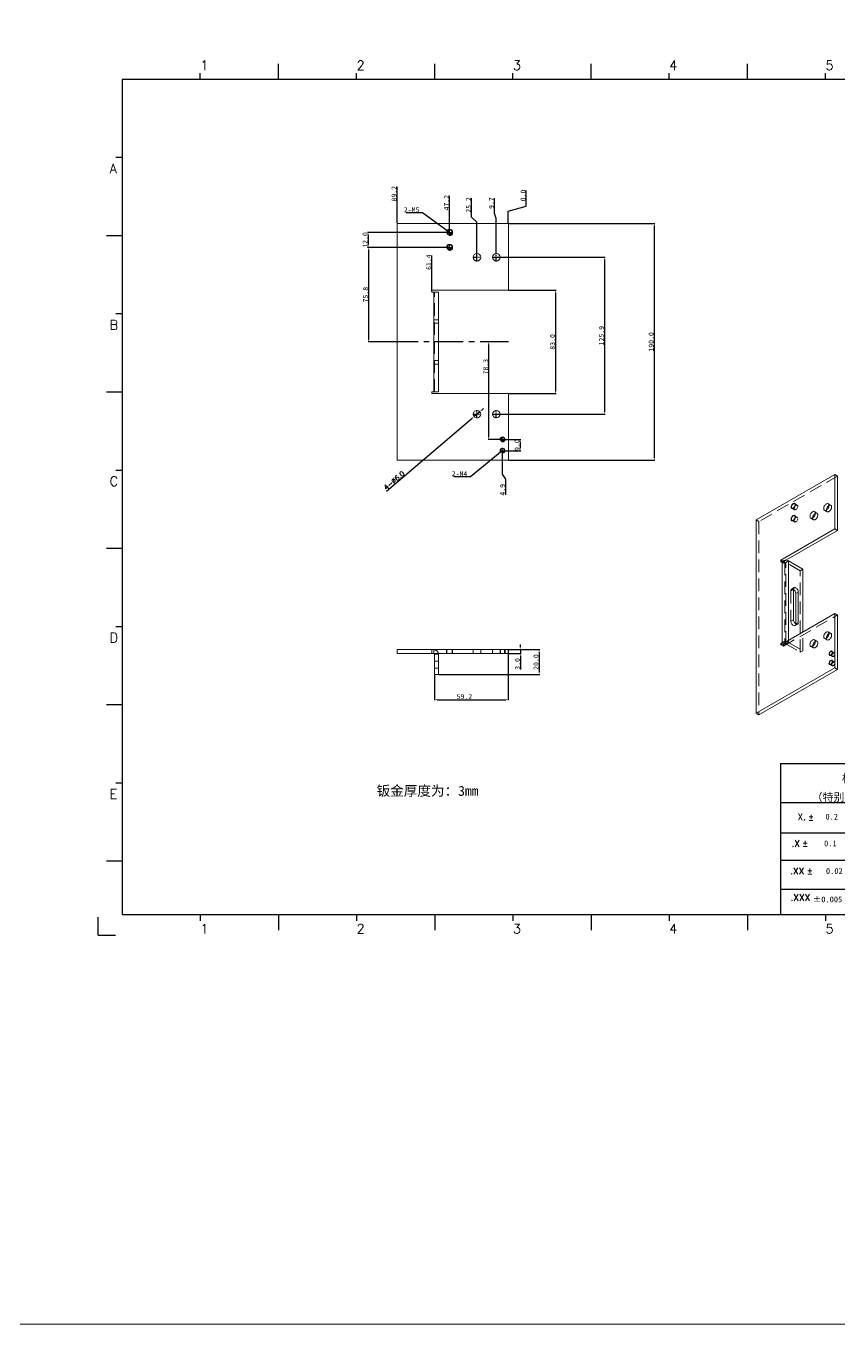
# Model space of a CAD drawing. Extents: x 83 to 30050, y -7164 to 695.
# Drawn here: x 3522 to 4174, y -4248 to -3206 of the extents above; entities that cross this region are included whole.
import ezdxf
from ezdxf.enums import TextEntityAlignment as Align

# ---------------------------------------------------------------- set-up
doc = ezdxf.new("R2010")
doc.units = 0
doc.header["$LTSCALE"] = 8
doc.header["$MEASUREMENT"] = 0
doc.header["$PDSIZE"] = 5
doc.linetypes.add('CENTER', pattern=[2, 1.25, -0.25, 0.25, -0.25])
doc.linetypes.add('HIDDEN', pattern=[1.905, 1.27, -0.635])
doc.layers.get('0').update_dxf_attribs({"linetype": 'CONTINUOUS'})
doc.layers.get('Defpoints').update_dxf_attribs({"linetype": 'CONTINUOUS'})
doc.layers.add('41', color=3, linetype='CONTINUOUS')
doc.layers.add('dim', color=82, linetype='CONTINUOUS', lineweight=9)
doc.layers.add('screw', color=33, linetype='CONTINUOUS', lineweight=13)
doc.styles.add('SIMPLEX', font='SIMPLEX')
doc.styles.get("Standard").update_dxf_attribs({"font": '', "height": 4})
doc.styles.add('TXT', font='txt.shx', dxfattribs={"bigfont": 'gbcbig.shx'})
doc.styles.get('Standard').set_extended_font_data('SimSun')
doc.dimstyles.new('ISO-25', dxfattribs={"dimtxt": 6, "dimasz": 2.5, "dimexe": 1.25, "dimexo": 0.625, "dimtad": 1, "dimdec": 1, "dimzin": 1, "dimdsep": 46, "dimtxsty": 'Standard', "dimcen": 2.5, "dimadec": 0, "dimazin": 0, "dimtm": 1e-09, "dimtfac": 1, "dimtdec": 1, "dimtmove": 0, "dimatfit": 3, "dimfxl": 1, "dimtolj": 1, "dimtzin": 0, "dimarcsym": 0})

# ---------------------------------------------------------------- blocks, each defined once
blk = doc.blocks.new('A$C0BB32EA6')
at = {"layer": '41'}
for p, q in [((90.21, 427.84), (90.21, 435.66)), ((168.4, 427.84), (168.4, 435.66)), ((168.4, 427.84), (168.4, 435.66)), ((168.4, 427.84), (168.4, 435.66)), ((246.58, 427.84), (246.58, 435.66)), ((246.58, 427.84), (246.58, 435.66)), ((324.77, 427.84), (324.77, 435.66)), ((402.96, 427.84), (402.96, 435.66)), ((481.15, 427.84), (481.15, 435.66)), ((559.34, 427.84), (559.34, 435.66)), ((51.11, 427.84), (51.11, 430.97)), ((129.3, 427.84), (129.3, 430.97)), ((129.3, 427.84), (129.3, 430.97)), ((129.3, 427.84), (129.3, 430.97)), ((207.49, 427.84), (207.49, 430.97)), ((207.49, 427.84), (207.49, 430.97)), ((285.68, 427.84), (285.68, 430.97)), ((363.87, 427.84), (363.87, 430.97)), ((442.06, 427.84), (442.06, 430.97)), ((615.63, 427.84), (12.02, 427.84)), ((12.02, 427.84), (12.02, 10.32)), ((615.63, 10.32), (615.63, 427.84)), ((12.02, 388.75), (8.89, 388.75)), ((615.63, 388.75), (618.76, 388.75)), ((12.02, 349.66), (4.2, 349.66)), ((615.63, 349.66), (623.45, 349.66)), ((12.02, 310.56), (8.89, 310.56)), ((615.63, 310.56), (618.76, 310.56)), ((12.02, 271.47), (4.2, 271.47)), ((615.63, 271.47), (623.45, 271.47)), ((12.02, 232.37), (8.89, 232.37)), ((615.63, 232.37), (618.76, 232.37)), ((12.02, 193.28), (4.2, 193.28)), ((615.63, 193.28), (623.45, 193.28)), ((12.02, 154.18), (8.89, 154.18)), ((615.63, 154.18), (618.76, 154.18)), ((12.02, 115.09), (4.2, 115.09)), ((615.63, 115.09), (623.45, 115.09)), ((341.34, 85.85), (615.63, 85.85)), ((341.34, 85.85), (341.34, 10.32)), ((416.87, 85.85), (416.87, 10.32)), ((484.16, 85.85), (484.16, 10.32)), ((555.4, 85.7), (555.4, 10.17)), ((12.02, 76), (8.89, 76)), ((615.63, 76), (618.76, 76)), ((615.63, 66.14), (341.34, 66.14)), ((378.86, 10.02), (379.1, 65.84)), ((341.34, 51.12), (416.87, 51.12)), ((615.63, 46.17), (416.87, 46.17)), ((12.02, 36.9), (4.2, 36.9)), ((341.34, 37.5), (401.12, 37.5)), ((341.34, 37.5), (416.87, 37.5)), ((615.63, 36.9), (623.45, 36.9)), ((615.63, 26.74), (416.87, 26.74)), ((341.34, 23.05), (401.87, 23.05)), ((341.34, 23.05), (401.87, 23.05)), ((341.34, 23.05), (401.87, 23.05)), ((341.34, 23.05), (401.87, 23.05)), ((341.34, 23.05), (401.87, 23.05)), ((341.34, 23.05), (416.87, 23.05)), ((12.02, 10.32), (615.63, 10.32)), ((51.11, 10.32), (51.11, 7.19)), ((90.21, 10.32), (90.21, 2.5)), ((129.3, 10.32), (129.3, 7.19)), ((168.4, 10.32), (168.4, 2.5)), ((207.49, 10.32), (207.49, 7.19)), ((246.58, 10.32), (246.58, 2.5)), ((285.68, 10.32), (285.68, 7.19)), ((324.77, 10.32), (324.77, 2.5)), ((326.34, 10.32), (401.87, 10.32)), ((363.87, 10.32), (363.87, 7.19)), ((402.96, 10.32), (402.96, 2.5)), ((442.06, 10.32), (442.06, 7.19)), ((481.15, 10.32), (481.15, 2.5)), ((520.24, 10.32), (520.24, 7.19)), ((559.34, 10.32), (559.34, 2.5))]:
    blk.add_line(p, q, dxfattribs=at)
at = {"layer": '41', "linetype": 'Continuous'}
for p, q in [((630.37, 437.94), (623.79, 437.94)), ((630.37, 437.94), (630.37, 430.59)), ((0, 0), (0, 8.98)), ((0, 0), (8.64, 0))]:
    blk.add_line(p, q, dxfattribs=at)
at = {"layer": '41'}
for centre in [(391.73, 61.61), (391.07, 48.04), (392.49, 34.54), (394.6, 20.83)]:
    blk.add_circle(centre, 0.516, dxfattribs=at)
at = {"layer": '41', "style": 'SIMPLEX'}
for s, height, p in [('1', 4.69, (51.11, 432.54)), ('2', 4.69, (129.3, 432.54)), ('3', 4.69, (207.49, 432.54)), ('4', 4.69, (285.68, 432.54)), ('5', 4.69, (363.87, 432.54)), ('6', 4.69, (442.06, 432.54)), ('7', 4.69, (520.24, 432.54)), ('A', 4.75, (5.76, 380.93)), ('A', 4.75, (618.27, 380.93)), ('B', 4.75, (5.76, 302.74)), ('B', 4.75, (618.72, 302.74)), ('C', 4.75, (5.76, 224.55)), ('C', 4.75, (618.72, 224.55)), ('D', 4.75, (5.76, 146.37)), ('D', 4.75, (618.72, 146.37)), ('E', 4.75, (5.76, 68.18)), ('E', 4.75, (618.95, 68.18)), ('X.', 3.284, (349.84, 57.49)), ('%%p', 3.284, (355.04, 57.36)), ('X.', 3.284, (388.21, 57.49)), ('%%p', 3.284, (394.07, 57.36)), ('.X', 3.284, (346.89, 44.16)), ('%%p', 3.284, (352.09, 44.33)), ('.X', 3.284, (385.9, 44.16)), ('%%p', 3.284, (391.76, 44.33)), ('.XX', 3.284, (346.2, 30.42)), ('%%p', 3.284, (354.44, 30.46)), ('.XX', 3.284, (384.11, 30.42)), ('%%p', 3.284, (393.01, 30.46)), ('.XXX', 3.284, (383.48, 16.83)), ('%%p', 3.284, (395.11, 16.95)), ('1', 4.69, (51.11, 0.87)), ('2', 4.69, (129.3, 0.87)), ('3', 4.69, (207.49, 0.87)), ('4', 4.69, (285.68, 0.87)), ('5', 4.69, (363.87, 0.87)), ('6', 4.69, (442.06, 0.87)), ('7', 4.69, (520.24, 0.87))]:
    blk.add_text(s, height=height, dxfattribs=at).set_placement(p)
at = {"layer": '41', "linetype": 'Continuous'}
for s, p in [('标准公差', (372.08, 76.36)), ('材质：', (432.42, 73.5)), ('项目代号：', (486.99, 73.71)), ('（特别标注的除外）', (356.94, 66.94)), ('淮安鹏雨科技', (562.04, 71.96)), ('表面处理：', (420.83, 54.55)), ('名称：', (563.9, 55.18)), ('审核：', (496.9, 53.5)), ('件号：', (568.32, 34.55)), ('数量：', (431.79, 33.91)), ('设计：', (496.69, 33.7)), ('比例:', (431.16, 16.65)), ('SHEET:', (493.95, 15.75)), ('1/1', (524.5, 15.18)), ('版本:', (568.11, 16.23))]:
    blk.add_text(s, height=4, dxfattribs=at).set_placement(p)
at = {"layer": '41'}
for s, p in [('0.2', (363.82, 57.75)), ('0.2%%D', (402.12, 57.11)), ('0.1', (363.14, 44.41)), ('0.1%%D', (402.07, 43.76)), ('0.02', (364.07, 30.58)), ('0.02%%D', (401.9, 29.93)), ('0.005%%D', (401.27, 17.16))]:
    blk.add_text(s, height=2.929, dxfattribs=at).set_placement(p)
at = {"layer": '41', "style": 'SIMPLEX'}
blk.add_text('.XXX', height=3.284, dxfattribs=at).set_placement((351.31, 18.87), align=Align.MIDDLE_CENTER)
at = {"layer": '41'}
blk.add_text('%%P0.005', height=2.929, dxfattribs=at).set_placement((364.87, 17.89), align=Align.MIDDLE_CENTER)
at = {"layer": '41', "linetype": 'Continuous'}
for tag, p in [('材质', (457.07, 73.08)), ('代号', (522.6, 73.29)), ('表面处理', (452.44, 54.13)), ('审核', (523.65, 54.34)), ('名称', (585.81, 54.97)), ('数量', (457.5, 33.7)), ('设计', (523.23, 34.13)), ('件号', (586.65, 33.91)), ('比例', (457.5, 17.28)), ('版本', (587.08, 16.23))]:
    blk.add_attdef(tag, p, '', height=4, dxfattribs=at)
blk = doc.blocks.new('*D1326')
at = {"layer": 'Defpoints', "color": 0}
for p in [(3908.8, -3418.4), (3908.8, -3501.4), (3946.8, -3501.4)]:
    blk.add_point(p, dxfattribs=at)
at = {"layer": 'dim', "color": 0, "lineweight": -2}
for p, q in [((3909.3, -3418.4), (3947.3, -3418.4)), ((3946.8, -3420.4), (3946.8, -3499.4)), ((3909.3, -3501.4), (3947.3, -3501.4))]:
    blk.add_line(p, q, dxfattribs=at)
at = {"layer": 'dim', "color": 0}
for points in [[(3946.5, -3420.4), (3947.2, -3420.4), (3946.8, -3418.4)], [(3946.5, -3499.4), (3947.2, -3499.4), (3946.8, -3501.4)]]:
    blk.add_solid(points, dxfattribs=at)
at = {"layer": 'dim', "color": 0, "insert": (3944.3, -3459.9), "char_height": 4, "attachment_point": 5, "rotation": 90}
blk.add_mtext('\\A1;83.0', dxfattribs=at)
blk = doc.blocks.new('*D1327')
at = {"layer": 'Defpoints', "color": 0}
for p in [(3908.8, -3364.9), (3908.8, -3554.9), (4026, -3554.9)]:
    blk.add_point(p, dxfattribs=at)
at = {"layer": 'dim', "color": 0, "lineweight": -2}
for p, q in [((3909.3, -3364.9), (4026.5, -3364.9)), ((4026, -3366.9), (4026, -3552.9)), ((3909.3, -3554.9), (4026.5, -3554.9))]:
    blk.add_line(p, q, dxfattribs=at)
at = {"layer": 'dim', "color": 0}
for points in [[(4025.6, -3366.9), (4026.3, -3366.9), (4026, -3364.9)], [(4025.6, -3552.9), (4026.3, -3552.9), (4026, -3554.9)]]:
    blk.add_solid(points, dxfattribs=at)
at = {"layer": 'dim', "color": 0, "insert": (4023.5, -3459.9), "char_height": 4, "attachment_point": 5, "rotation": 90}
blk.add_mtext('\\A1;190.0', dxfattribs=at)
blk = doc.blocks.new('*D1328')
at = {"layer": 'Defpoints', "color": 0}
for p in [(3899.2, -3392), (3899.2, -3517.9), (3986.1, -3517.9)]:
    blk.add_point(p, dxfattribs=at)
at = {"layer": 'dim', "color": 0, "lineweight": -2}
for p, q in [((3899.7, -3392), (3986.6, -3392)), ((3986.1, -3394), (3986.1, -3515.9)), ((3899.7, -3517.9), (3986.6, -3517.9))]:
    blk.add_line(p, q, dxfattribs=at)
at = {"layer": 'dim', "color": 0}
for points in [[(3985.7, -3394), (3986.4, -3394), (3986.1, -3392)], [(3985.7, -3515.9), (3986.4, -3515.9), (3986.1, -3517.9)]]:
    blk.add_solid(points, dxfattribs=at)
at = {"layer": 'dim', "color": 0, "insert": (3983.6, -3454.9), "char_height": 4, "attachment_point": 5, "rotation": 90}
blk.add_mtext('\\A1;125.9', dxfattribs=at)
blk = doc.blocks.new('*D1329')
at = {"layer": 'Defpoints', "color": 0}
for p in [(3861.6, -3384.1), (3796.7, -3459.9), (3819.6, -3459.9)]:
    blk.add_point(p, dxfattribs=at)
at = {"layer": 'dim', "color": 0, "lineweight": -2}
for p, q in [((3861.1, -3384.1), (3796.2, -3384.1)), ((3796.7, -3386.1), (3796.7, -3457.9)), ((3819.1, -3459.9), (3796.2, -3459.9))]:
    blk.add_line(p, q, dxfattribs=at)
at = {"layer": 'dim', "color": 0}
for points in [[(3796.4, -3386.1), (3797.1, -3386.1), (3796.7, -3384.1)], [(3796.4, -3457.9), (3797.1, -3457.9), (3796.7, -3459.9)]]:
    blk.add_solid(points, dxfattribs=at)
at = {"layer": 'dim', "color": 0, "insert": (3794.2, -3422), "char_height": 4, "attachment_point": 5, "rotation": 90}
blk.add_mtext('\\A1;75.8', dxfattribs=at)
blk = doc.blocks.new('*D1330')
at = {"layer": 'Defpoints', "color": 0}
for p in [(3861.6, -3372.1), (3796.3, -3384.1), (3861.6, -3384.1)]:
    blk.add_point(p, dxfattribs=at)
at = {"layer": 'dim', "color": 0, "lineweight": -2}
for p, q in [((3861.1, -3372.1), (3795.8, -3372.1)), ((3796.3, -3374.1), (3796.3, -3382.1)), ((3861.1, -3384.1), (3795.8, -3384.1))]:
    blk.add_line(p, q, dxfattribs=at)
at = {"layer": 'dim', "color": 0}
for points in [[(3796, -3374.1), (3796.6, -3374.1), (3796.3, -3372.1)], [(3796, -3382.1), (3796.6, -3382.1), (3796.3, -3384.1)]]:
    blk.add_solid(points, dxfattribs=at)
at = {"layer": 'dim', "color": 0, "insert": (3793.8, -3378.1), "char_height": 4, "attachment_point": 5, "rotation": 90}
blk.add_mtext('\\A1;12.0', dxfattribs=at)
blk = doc.blocks.new('screw_m5_l')
at = {"layer": 'screw', "color": 1, "linetype": 'CENTER', "ltscale": 0.3175}
for p, q in [((-2.75, 0), (2.75, 0)), ((0, -2.75), (0, 2.75))]:
    blk.add_line(p, q, dxfattribs=at)
at = {"layer": 'screw', "color": 33, "linetype": 'Continuous'}
blk.add_circle((0, 0), 2.1, dxfattribs=at)
at = {"layer": 'screw', "color": 92, "linetype": 'Continuous'}
blk.add_arc((0, 0), 2.5, 270, 180, dxfattribs=at)
at = {"layer": 'screw', "color": 6, "linetype": 'Continuous', "style": 'TXT'}
blk.add_text('M5', height=1, dxfattribs=at).set_placement((-0.85, -1.25))
blk = doc.blocks.new('screw_m4_l')
at = {"layer": 'screw', "color": 1, "linetype": 'CENTER', "ltscale": 0.254}
for p, q in [((-2.2, 0), (2.2, 0)), ((0, -2.2), (0, 2.2))]:
    blk.add_line(p, q, dxfattribs=at)
at = {"layer": 'screw', "color": 33, "linetype": 'Continuous'}
blk.add_circle((0, 0), 1.65, dxfattribs=at)
at = {"layer": 'screw', "color": 92, "linetype": 'Continuous'}
blk.add_arc((0, 0), 2, 270, 180, dxfattribs=at)
at = {"layer": 'screw', "color": 6, "linetype": 'Continuous', "style": 'TXT'}
blk.add_text('M4', height=0.8, dxfattribs=at).set_placement((-0.68, -1))
blk = doc.blocks.new('*D1332')
at = {"layer": 'Defpoints', "color": 0}
for p in [(3893.1, -3459.9), (3893.1, -3459.9), (3904.2, -3538.2)]:
    blk.add_point(p, dxfattribs=at)
at = {"layer": 'dim', "color": 0, "lineweight": -2}
for p, q in [((3893.1, -3536.2), (3893.1, -3461.9)), ((3903.7, -3538.2), (3892.6, -3538.2))]:
    blk.add_line(p, q, dxfattribs=at)
at = {"layer": 'dim', "color": 0}
for points in [[(3892.7, -3461.9), (3893.4, -3461.9), (3893.1, -3459.9)], [(3892.7, -3536.2), (3893.4, -3536.2), (3893.1, -3538.2)]]:
    blk.add_solid(points, dxfattribs=at)
at = {"layer": 'dim', "color": 0, "insert": (3890.6, -3479.8), "char_height": 4, "attachment_point": 5, "rotation": 90}
blk.add_mtext('\\A1;78.3', dxfattribs=at)
blk = doc.blocks.new('*D1333')
at = {"layer": 'Defpoints', "color": 0}
for p in [(3904.2, -3538.2), (3904.2, -3547.2), (3918.3, -3547.2)]:
    blk.add_point(p, dxfattribs=at)
at = {"layer": 'dim', "color": 0, "lineweight": -2}
for p, q in [((3904.7, -3538.2), (3918.8, -3538.2)), ((3918.3, -3540.2), (3918.3, -3545.2)), ((3904.7, -3547.2), (3918.8, -3547.2))]:
    blk.add_line(p, q, dxfattribs=at)
at = {"layer": 'dim', "color": 0}
for points in [[(3917.9, -3540.2), (3918.6, -3540.2), (3918.3, -3538.2)], [(3917.9, -3545.2), (3918.6, -3545.2), (3918.3, -3547.2)]]:
    blk.add_solid(points, dxfattribs=at)
at = {"layer": 'dim', "color": 0, "insert": (3915.8, -3542.7), "char_height": 4, "attachment_point": 5, "rotation": 90}
blk.add_mtext('\\A1;9.0', dxfattribs=at)
blk = doc.blocks.new('*D1334')
at = {"layer": 'Defpoints', "color": 0}
for p in [(3923.2, -3346.9), (3908.8, -3364.9), (3908.8, -3364.9)]:
    blk.add_point(p, dxfattribs=at)
at = {"layer": 'dim', "color": 0, "lineweight": -2}
for p, q in [((3923.2, -3350.9), (3923.2, -3338.4)), ((3908.8, -3354.9), (3923.2, -3350.9)), ((3908.8, -3364.4), (3908.8, -3354.9))]:
    blk.add_line(p, q, dxfattribs=at)
at = {"layer": 'dim', "color": 0, "insert": (3920.7, -3342.4), "char_height": 4, "attachment_point": 5, "rotation": 90}
blk.add_mtext('\\A1;0.0', dxfattribs=at)
blk = doc.blocks.new('*D1335')
at = {"layer": 'Defpoints', "color": 0}
for p in [(3897.8, -3353), (3908.8, -3364.9), (3899.2, -3389)]:
    blk.add_point(p, dxfattribs=at)
at = {"layer": 'dim', "color": 0, "lineweight": -2}
for p, q in [((3897.8, -3357), (3897.8, -3344.5)), ((3899.2, -3361), (3897.8, -3357)), ((3899.2, -3388.5), (3899.2, -3361))]:
    blk.add_line(p, q, dxfattribs=at)
at = {"layer": 'dim', "color": 0, "insert": (3895.3, -3348.5), "char_height": 4, "attachment_point": 5, "rotation": 90}
blk.add_mtext('\\A1;9.7', dxfattribs=at)
blk = doc.blocks.new('*D1336')
at = {"layer": 'Defpoints', "color": 0}
for p in [(3879.4, -3355.9), (3908.8, -3364.9), (3883.6, -3392)]:
    blk.add_point(p, dxfattribs=at)
at = {"layer": 'dim', "color": 0, "lineweight": -2}
for p, q in [((3879.4, -3359.9), (3879.4, -3344.6)), ((3883.6, -3363.9), (3879.4, -3359.9)), ((3883.6, -3391.5), (3883.6, -3363.9))]:
    blk.add_line(p, q, dxfattribs=at)
at = {"layer": 'dim', "color": 0, "insert": (3876.9, -3350), "char_height": 4, "attachment_point": 5, "rotation": 90}
blk.add_mtext('\\A1;25.2', dxfattribs=at)
blk = doc.blocks.new('*D1337')
at = {"layer": 'Defpoints', "color": 0}
for p in [(3908.8, -3364.9), (3904, -3547.2), (3906.7, -3574.1)]:
    blk.add_point(p, dxfattribs=at)
at = {"layer": 'dim', "color": 0, "lineweight": -2}
for p, q in [((3904, -3547.7), (3904, -3566.1)), ((3904, -3566.1), (3906.7, -3570.1)), ((3906.7, -3570.1), (3906.7, -3582.6))]:
    blk.add_line(p, q, dxfattribs=at)
at = {"layer": 'dim', "color": 0, "insert": (3904.2, -3578.6), "char_height": 4, "attachment_point": 5, "rotation": 90}
blk.add_mtext('\\A1;4.9', dxfattribs=at)
blk = doc.blocks.new('*D1338')
at = {"layer": 'Defpoints', "color": 0}
for p in [(3861.7, -3354.1), (3861.7, -3372.1), (3908.8, -3364.9)]:
    blk.add_point(p, dxfattribs=at)
at = {"layer": 'dim', "color": 0, "lineweight": -2}
blk.add_line((3861.7, -3371.6), (3861.7, -3342.8), dxfattribs=at)
at = {"layer": 'dim', "color": 0, "insert": (3859.2, -3348.2), "char_height": 4, "attachment_point": 5, "rotation": 90}
blk.add_mtext('\\A1;47.2', dxfattribs=at)
blk = doc.blocks.new('*D1339')
at = {"layer": 'Defpoints', "color": 0}
for p in [(3908.8, -3364.9), (3847.4, -3401.9), (3847.4, -3419.9)]:
    blk.add_point(p, dxfattribs=at)
at = {"layer": 'dim', "color": 0, "lineweight": -2}
blk.add_line((3847.4, -3419.4), (3847.4, -3390.5), dxfattribs=at)
at = {"layer": 'dim', "color": 0, "insert": (3844.9, -3395.9), "char_height": 4, "attachment_point": 5, "rotation": 90}
blk.add_mtext('\\A1;61.4', dxfattribs=at)
blk = doc.blocks.new('*D1340')
at = {"layer": 'Defpoints', "color": 0}
for p in [(3819.6, -3346.9), (3819.6, -3364.9), (3908.8, -3364.9)]:
    blk.add_point(p, dxfattribs=at)
at = {"layer": 'dim', "color": 0, "lineweight": -2}
blk.add_line((3819.6, -3364.4), (3819.6, -3335.6), dxfattribs=at)
at = {"layer": 'dim', "color": 0, "insert": (3817.1, -3341), "char_height": 4, "attachment_point": 5, "rotation": 90}
blk.add_mtext('\\A1;89.2', dxfattribs=at)
blk = doc.blocks.new('*D1341')
at = {"layer": 'Defpoints', "color": 0}
for p in [(3908.8, -3706.8), (3852.6, -3726.8), (3933.5, -3726.8)]:
    blk.add_point(p, dxfattribs=at)
at = {"layer": 'dim', "color": 0, "lineweight": -2}
for p, q in [((3909.3, -3706.8), (3934, -3706.8)), ((3933.5, -3708.8), (3933.5, -3724.8)), ((3853.1, -3726.8), (3934, -3726.8))]:
    blk.add_line(p, q, dxfattribs=at)
at = {"layer": 'dim', "color": 0}
for points in [[(3933.2, -3708.8), (3933.8, -3708.8), (3933.5, -3706.8)], [(3933.2, -3724.8), (3933.8, -3724.8), (3933.5, -3726.8)]]:
    blk.add_solid(points, dxfattribs=at)
at = {"layer": 'dim', "color": 0, "insert": (3931, -3716.8), "char_height": 4, "attachment_point": 5, "rotation": 90}
blk.add_mtext('\\A1;20.0', dxfattribs=at)
blk = doc.blocks.new('*D1342')
at = {"layer": 'Defpoints', "color": 0}
for p in [(3908.8, -3706.8), (3849.6, -3726.8), (3908.8, -3747)]:
    blk.add_point(p, dxfattribs=at)
at = {"layer": 'dim', "color": 0, "lineweight": -2}
for p, q in [((3908.8, -3707.3), (3908.8, -3747.5)), ((3849.6, -3727.3), (3849.6, -3747.5)), ((3851.6, -3747), (3906.8, -3747))]:
    blk.add_line(p, q, dxfattribs=at)
at = {"layer": 'dim', "color": 0}
for points in [[(3851.6, -3746.7), (3851.6, -3747.3), (3849.6, -3747)], [(3906.8, -3746.7), (3906.8, -3747.3), (3908.8, -3747)]]:
    blk.add_solid(points, dxfattribs=at)
at = {"layer": 'dim', "color": 0, "insert": (3873.6, -3744.5), "char_height": 4, "attachment_point": 5}
blk.add_mtext('\\A1;59.2', dxfattribs=at)
blk = doc.blocks.new('*D1349')
at = {"layer": 'Defpoints', "color": 0}
for p in [(3881.4, -3519.8), (3885.9, -3516)]:
    blk.add_point(p, dxfattribs=at)
at = {"layer": 'dim', "color": 0, "lineweight": -2}
for p, q in [((3885.9, -3516), (3881.4, -3519.8)), ((3887.5, -3514.7), (3889, -3513.4)), ((3811, -3579.6), (3879.8, -3521.1))]:
    blk.add_line(p, q, dxfattribs=at)
at = {"layer": 'dim', "color": 0}
for points in [[(3879.6, -3520.9), (3880, -3521.4), (3881.4, -3519.8)], [(3887.2, -3514.4), (3887.7, -3514.9), (3885.9, -3516)]]:
    blk.add_solid(points, dxfattribs=at)
at = {"layer": 'dim', "color": 0, "insert": (3817.1, -3571.1), "char_height": 4, "attachment_point": 5, "rotation": 40.325}
blk.add_mtext('\\A1;{\\Ftxt,bigfont|c134;4-∅6.0}', dxfattribs=at)
blk = doc.blocks.new('*D1358')
at = {"layer": 'Defpoints', "color": 0}
for p in [(3908.8, -3706.8), (3908.8, -3709.8), (3918.6, -3709.8)]:
    blk.add_point(p, dxfattribs=at)
at = {"layer": 'dim', "color": 0, "lineweight": -2}
for p, q in [((3909.3, -3706.8), (3919.1, -3706.8)), ((3918.6, -3704.8), (3918.6, -3702.8)), ((3918.6, -3706.8), (3918.6, -3709.8)), ((3909.3, -3709.8), (3919.1, -3709.8)), ((3918.6, -3711.8), (3918.6, -3722.8))]:
    blk.add_line(p, q, dxfattribs=at)
at = {"layer": 'dim', "color": 0}
for points in [[(3918.3, -3704.8), (3918.9, -3704.8), (3918.6, -3706.8)], [(3918.3, -3711.8), (3918.9, -3711.8), (3918.6, -3709.8)]]:
    blk.add_solid(points, dxfattribs=at)
at = {"layer": 'dim', "color": 0, "insert": (3916.1, -3718.3), "char_height": 4, "attachment_point": 5, "rotation": 90}
blk.add_mtext('\\A1;3.0', dxfattribs=at)

msp = doc.modelspace()

# ---------------------------------------------------------------- linework, layer by layer
at = {"color": 7, "linetype": 'Continuous', "lineweight": 15}
for p, q in [((3819.645, -3364.896), (3819.645, -3554.896)), ((3908.845, -3364.896), (3819.645, -3364.896)), ((3908.845, -3418.396), (3908.845, -3364.896)), ((3847.408, -3418.396), (3908.845, -3418.396)), ((3847.408, -3419.896), (3847.408, -3418.396)), ((3848.908, -3419.896), (3847.408, -3419.896)), ((3848.908, -3419.896), (3848.908, -3499.896)), ((3852.645, -3419.896), (3848.908, -3419.896)), ((3852.645, -3499.896), (3852.645, -3419.896)), ((3847.408, -3499.896), (3848.908, -3499.896)), ((3847.408, -3501.396), (3847.408, -3499.896)), ((3908.845, -3501.396), (3847.408, -3501.396)), ((3848.908, -3499.896), (3852.645, -3499.896)), ((3908.845, -3554.896), (3908.845, -3501.396)), ((3908.845, -3554.896), (3819.645, -3554.896)), ((4170.952, -3566.322), (4107.878, -3602.733)), ((4170.952, -3610.007), (4170.952, -3566.322)), ((4170.952, -3566.322), (4173.073, -3567.546)), ((4173.073, -3567.546), (4173.073, -3611.231)), ((4107.878, -3602.733), (4107.878, -3757.876)), ((4127.51, -3635.085), (4170.952, -3610.007)), ((4173.073, -3611.231), (4131.747, -3635.088)), ((4173.073, -3611.231), (4170.952, -3610.007)), ((4127.51, -3636.31), (4127.51, -3635.085)), ((4128.571, -3635.698), (4127.51, -3635.085)), ((4128.57, -3635.698), (4127.51, -3636.31)), ((4128.57, -3635.698), (4128.57, -3701.021)), ((4145.355, -3642.336), (4133.855, -3635.698)), ((4145.355, -3692.556), (4145.355, -3642.336)), ((4137.753, -3682.858), (4137.753, -3658.362)), ((4141.642, -3660.607), (4139.521, -3661.832)), ((4139.521, -3686.115), (4139.521, -3661.832)), ((4141.642, -3660.607), (4141.642, -3685.103)), ((4170.952, -3677.779), (4127.51, -3702.858)), ((4170.952, -3721.464), (4170.952, -3677.779)), ((4170.952, -3677.779), (4173.073, -3679.004)), ((4173.073, -3679.004), (4173.073, -3722.689)), ((3908.845, -3706.84), (3819.645, -3706.84)), ((3819.645, -3706.84), (3819.645, -3709.84)), ((3908.845, -3709.84), (3908.845, -3706.84)), ((4127.51, -3701.633), (4128.57, -3701.021)), ((4127.51, -3702.858), (4127.51, -3701.633)), ((4128.571, -3702.246), (4127.51, -3701.633)), ((3908.845, -3709.84), (3819.645, -3709.84)), ((3849.645, -3710.576), (3852.645, -3710.576)), ((3849.645, -3710.576), (3849.645, -3726.84)), ((3852.645, -3710.576), (3852.645, -3726.84)), ((3852.645, -3726.84), (3849.645, -3726.84)), ((4170.952, -3721.464), (4107.878, -3757.876)), ((4173.073, -3722.689), (4109.999, -3759.101)), ((4173.073, -3722.689), (4170.952, -3721.464)), ((4107.878, -3757.876), (4109.999, -3759.101))]:
    msp.add_line(p, q, dxfattribs=at)
at = {"color": 1, "linetype": 'CENTER', "ltscale": 0.2667}
for p, q in [((3859.335, -3372.126), (3863.955, -3372.126)), ((3861.645, -3374.436), (3861.645, -3369.816)), ((3859.335, -3384.126), (3863.955, -3384.126)), ((3861.645, -3386.436), (3861.645, -3381.816))]:
    msp.add_line(p, q, dxfattribs=at)
at = {"color": 1, "linetype": 'CENTER', "ltscale": 0.381}
for p, q in [((3880.345, -3391.986), (3886.945, -3391.986)), ((3883.645, -3395.286), (3883.645, -3388.686)), ((3895.895, -3391.986), (3902.495, -3391.986)), ((3899.195, -3395.286), (3899.195, -3388.686)), ((3880.345, -3517.896), (3886.945, -3517.896)), ((3883.645, -3521.196), (3883.645, -3514.596)), ((3895.895, -3517.896), (3902.495, -3517.896)), ((3899.195, -3521.196), (3899.195, -3514.596))]:
    msp.add_line(p, q, dxfattribs=at)
at = {"color": 7, "linetype": 'HIDDEN', "lineweight": 0}
for p, q in [((3848.908, -3419.896), (3848.908, -3499.896)), ((3849.645, -3499.896), (3849.645, -3419.896)), ((3852.645, -3442.146), (3849.645, -3442.146)), ((3852.645, -3444.896), (3849.645, -3444.896)), ((3852.645, -3474.896), (3849.645, -3474.896)), ((3849.645, -3477.646), (3852.645, -3477.646)), ((4173.073, -3567.546), (4109.999, -3603.958)), ((4136.527, -3593.311), (4138.648, -3594.536)), ((4140.748, -3590.898), (4138.626, -3589.674)), ((4167.75, -3591.007), (4165.628, -3589.783)), ((4107.878, -3602.733), (4109.999, -3603.958)), ((4136.527, -3603.11), (4138.648, -3604.334)), ((4140.748, -3600.697), (4138.626, -3599.472)), ((4151.633, -3601.327), (4153.754, -3602.551)), ((4156.754, -3597.355), (4154.633, -3596.13)), ((4162.629, -3594.979), (4164.75, -3596.204)), ((4109.999, -3603.958), (4109.999, -3759.101)), ((4131.747, -3635.088), (4129.631, -3636.31)), ((4129.631, -3637.535), (4127.51, -3636.31)), ((4130.692, -3636.922), (4128.57, -3635.698)), ((4129.631, -3636.31), (4128.571, -3635.698)), ((4129.631, -3636.31), (4129.631, -3637.535)), ((4129.631, -3637.535), (4130.692, -3636.922)), ((4130.692, -3636.922), (4130.692, -3702.246)), ((4131.733, -3636.922), (4133.855, -3635.698)), ((4131.733, -3702.246), (4131.733, -3636.922)), ((4143.233, -3643.561), (4131.733, -3636.922)), ((4145.355, -3642.336), (4143.233, -3643.561)), ((4143.233, -3708.884), (4143.233, -3643.561)), ((4137.753, -3658.362), (4135.632, -3659.586)), ((4135.632, -3659.586), (4135.632, -3684.083)), ((4138.323, -3657.103), (4136.202, -3658.327)), ((4129.631, -3704.083), (4173.073, -3679.004)), ((4137.753, -3682.858), (4135.632, -3684.083)), ((4138.951, -3687.587), (4141.073, -3686.362)), ((4139.521, -3686.328), (4139.521, -3686.115)), ((4139.698, -3686.226), (4139.521, -3686.328)), ((4145.355, -3707.66), (4145.355, -3692.556)), ((4167.75, -3693.818), (4165.628, -3692.593)), ((3847.408, -3709.84), (3847.408, -3706.84)), ((3848.908, -3709.84), (3848.908, -3706.84)), ((3859.545, -3706.84), (3859.545, -3709.84)), ((3863.745, -3709.84), (3863.745, -3706.84)), ((3880.645, -3706.84), (3880.645, -3709.84)), ((3886.645, -3709.84), (3886.645, -3706.84)), ((3896.195, -3706.84), (3896.195, -3709.84)), ((3902.195, -3709.84), (3902.195, -3706.84)), ((3902.545, -3706.84), (3902.545, -3709.84)), ((3905.845, -3709.84), (3905.845, -3706.84)), ((4129.631, -3704.083), (4127.51, -3702.858)), ((4129.631, -3702.858), (4128.571, -3702.246)), ((4130.692, -3702.246), (4129.631, -3701.633)), ((4130.692, -3702.246), (4129.631, -3702.858)), ((4129.631, -3702.858), (4129.631, -3704.083)), ((4131.733, -3702.246), (4133.855, -3701.021)), ((4131.733, -3702.246), (4143.233, -3708.884)), ((4133.855, -3701.021), (4133.855, -3699.195)), ((4133.855, -3701.021), (4145.355, -3707.66)), ((4145.355, -3707.66), (4143.233, -3708.884)), ((4151.633, -3704.137), (4153.754, -3705.362)), ((4156.754, -3700.166), (4154.633, -3698.941)), ((4162.629, -3697.79), (4164.75, -3699.014)), ((3849.645, -3710.576), (3852.645, -3710.576)), ((3852.645, -3716.09), (3849.645, -3716.09)), ((3859.145, -3709.84), (3864.145, -3709.84)), ((3859.145, -3709.84), (3864.145, -3709.84)), ((3902.195, -3709.84), (3906.195, -3709.84)), ((3902.195, -3709.84), (3906.195, -3709.84)), ((4166.839, -3711.155), (4168.96, -3712.38)), ((4170.61, -3709.522), (4168.489, -3708.297)), ((4170.61, -3716.871), (4168.489, -3715.646)), ((3852.645, -3721.59), (3849.645, -3721.59)), ((4166.839, -3718.504), (4168.96, -3719.729))]:
    msp.add_line(p, q, dxfattribs=at)
at = {"color": 1, "linetype": 'CENTER', "ltscale": 2.26568}
msp.add_line((3908.845, -3459.896), (3819.645, -3459.896), dxfattribs=at)
at = {"color": 1, "linetype": 'CENTER', "ltscale": 0.254}
for p, q in [((3901.995, -3538.196), (3906.395, -3538.196)), ((3904.195, -3540.396), (3904.195, -3535.996)), ((3901.995, -3547.196), (3906.395, -3547.196)), ((3904.195, -3549.396), (3904.195, -3544.996))]:
    msp.add_line(p, q, dxfattribs=at)
at = {"color": 8, "linetype": 'Continuous', "lineweight": 15}
for p, q in [((4133.855, -3699.195), (4133.855, -3635.698)), ((4141.642, -3685.103), (4139.698, -3686.226)), ((4129.631, -3701.633), (4128.57, -3701.021))]:
    msp.add_line(p, q, dxfattribs=at)
at = {"color": 7, "linetype": 'Continuous', "lineweight": 0}
for p, q in [((3859.145, -3706.84), (3859.145, -3709.84)), ((3859.145, -3706.84), (3859.145, -3709.84)), ((3864.145, -3706.84), (3864.145, -3709.84)), ((3864.145, -3706.84), (3864.145, -3709.84)), ((3902.195, -3706.84), (3902.195, -3709.84)), ((3902.195, -3706.84), (3902.195, -3709.84)), ((3906.195, -3706.84), (3906.195, -3709.84)), ((3906.195, -3706.84), (3906.195, -3709.84))]:
    msp.add_line(p, q, dxfattribs=at)
at = {"color": 7, "linetype": 'Continuous', "lineweight": 0, "flags": 128}
for points in [[(4139.344, -3590.472), (4139.21, -3591.331), (4138.827, -3592.214), (4138.253, -3592.988), (4137.577, -3593.534), (4136.9, -3593.769), (4136.327, -3593.657), (4135.943, -3593.216), (4135.809, -3592.513), (4135.943, -3591.654), (4136.327, -3590.771), (4136.9, -3589.997), (4137.577, -3589.451), (4138.253, -3589.216), (4138.827, -3589.327), (4139.21, -3589.768), (4139.344, -3590.472)], [(4139.344, -3600.27), (4139.21, -3601.129), (4138.827, -3602.013), (4138.253, -3602.786), (4137.577, -3603.332), (4136.9, -3603.567), (4136.327, -3603.456), (4135.943, -3603.015), (4135.809, -3602.311), (4135.943, -3601.453), (4136.327, -3600.569), (4136.9, -3599.795), (4137.577, -3599.25), (4138.253, -3599.014), (4138.827, -3599.126), (4139.21, -3599.567), (4139.344, -3600.27)], [(4169.078, -3708.91), (4168.97, -3709.597), (4168.664, -3710.304), (4168.205, -3710.923), (4167.664, -3711.359), (4167.123, -3711.547), (4166.664, -3711.458), (4166.357, -3711.105), (4166.25, -3710.543), (4166.357, -3709.856), (4166.664, -3709.149), (4167.123, -3708.53), (4167.664, -3708.093), (4168.205, -3707.905), (4168.664, -3707.994), (4168.97, -3708.347), (4169.078, -3708.91)], [(4169.078, -3716.259), (4168.97, -3716.946), (4168.664, -3717.653), (4168.205, -3718.271), (4167.664, -3718.708), (4167.123, -3718.896), (4166.664, -3718.807), (4166.357, -3718.454), (4166.25, -3717.892), (4166.357, -3717.204), (4166.664, -3716.498), (4167.123, -3715.879), (4167.664, -3715.442), (4168.205, -3715.254), (4168.664, -3715.343), (4168.97, -3715.696), (4169.078, -3716.259)]]:
    msp.add_lwpolyline(points, dxfattribs=at)
at = {"color": 7, "linetype": 'Continuous', "lineweight": 15, "flags": 128}
for points in [[(4136.092, -3592.35), (4136.147, -3591.855), (4136.308, -3591.334), (4136.563, -3590.824), (4136.893, -3590.364), (4137.274, -3589.988), (4137.678, -3589.723), (4138.074, -3589.59), (4138.433, -3589.597), (4138.728, -3589.745), (4138.939, -3590.023), (4139.048, -3590.41), (4139.048, -3590.877), (4138.939, -3591.389), (4138.728, -3591.91), (4138.433, -3592.399), (4138.074, -3592.821), (4137.678, -3593.145), (4137.274, -3593.346), (4136.893, -3593.409), (4136.563, -3593.331), (4136.308, -3593.116), (4136.147, -3592.78), (4136.092, -3592.35)], [(4162.007, -3593.605), (4162.06, -3593.03), (4162.217, -3592.421), (4162.47, -3591.811), (4162.806, -3591.229), (4163.208, -3590.705), (4163.656, -3590.265), (4164.128, -3589.931), (4164.6, -3589.72), (4165.049, -3589.642), (4165.451, -3589.702), (4165.787, -3589.896), (4166.04, -3590.215), (4166.197, -3590.642), (4166.25, -3591.156), (4166.197, -3591.732), (4166.04, -3592.34), (4165.787, -3592.951), (4165.451, -3593.532), (4165.049, -3594.057), (4164.6, -3594.497), (4164.128, -3594.83), (4163.656, -3595.042), (4163.208, -3595.119), (4162.806, -3595.06), (4162.47, -3594.866), (4162.217, -3594.547), (4162.06, -3594.12), (4162.007, -3593.605)], [(4136.092, -3602.148), (4136.147, -3601.654), (4136.308, -3601.132), (4136.563, -3600.623), (4136.893, -3600.163), (4137.274, -3599.786), (4137.678, -3599.522), (4138.074, -3599.388), (4138.433, -3599.396), (4138.728, -3599.544), (4138.939, -3599.821), (4139.048, -3600.208), (4139.048, -3600.675), (4138.939, -3601.188), (4138.728, -3601.708), (4138.433, -3602.197), (4138.074, -3602.62), (4137.678, -3602.943), (4137.274, -3603.144), (4136.893, -3603.208), (4136.563, -3603.129), (4136.308, -3602.914), (4136.147, -3602.579), (4136.092, -3602.148)], [(4151.012, -3599.953), (4151.065, -3599.377), (4151.222, -3598.769), (4151.474, -3598.159), (4151.81, -3597.577), (4152.212, -3597.053), (4152.661, -3596.613), (4153.133, -3596.279), (4153.605, -3596.068), (4154.053, -3595.99), (4154.455, -3596.05), (4154.791, -3596.244), (4155.044, -3596.562), (4155.201, -3596.989), (4155.254, -3597.504), (4155.201, -3598.08), (4155.044, -3598.688), (4154.791, -3599.298), (4154.455, -3599.88), (4154.053, -3600.404), (4153.605, -3600.844), (4153.133, -3601.178), (4152.661, -3601.389), (4152.212, -3601.467), (4151.81, -3601.407), (4151.474, -3601.213), (4151.222, -3600.895), (4151.065, -3600.467), (4151.012, -3599.953)], [(4137.753, -3658.362), (4137.81, -3657.857), (4137.976, -3657.447), (4138.242, -3657.155), (4138.593, -3656.999), (4139.008, -3656.987), (4139.463, -3657.12), (4139.932, -3657.391), (4140.387, -3657.783), (4140.802, -3658.274), (4141.153, -3658.836), (4141.42, -3659.435), (4141.586, -3660.037), (4141.642, -3660.607)], [(4141.642, -3685.103), (4141.586, -3685.608), (4141.42, -3686.018), (4141.153, -3686.31), (4140.802, -3686.466), (4140.387, -3686.478), (4139.932, -3686.345), (4139.463, -3686.074), (4139.008, -3685.682), (4138.593, -3685.191), (4138.242, -3684.629), (4137.976, -3684.03), (4137.81, -3683.428), (4137.753, -3682.858)], [(4162.007, -3696.416), (4162.06, -3695.84), (4162.217, -3695.232), (4162.47, -3694.622), (4162.806, -3694.04), (4163.208, -3693.516), (4163.656, -3693.076), (4164.128, -3692.742), (4164.6, -3692.531), (4165.049, -3692.453), (4165.451, -3692.513), (4165.787, -3692.707), (4166.04, -3693.025), (4166.197, -3693.452), (4166.25, -3693.967), (4166.197, -3694.543), (4166.04, -3695.151), (4165.787, -3695.761), (4165.451, -3696.343), (4165.049, -3696.867), (4164.6, -3697.307), (4164.128, -3697.641), (4163.656, -3697.852), (4163.208, -3697.93), (4162.806, -3697.87), (4162.47, -3697.676), (4162.217, -3697.358), (4162.06, -3696.93), (4162.007, -3696.416)], [(4151.012, -3702.764), (4151.065, -3702.188), (4151.222, -3701.58), (4151.474, -3700.969), (4151.81, -3700.387), (4152.212, -3699.863), (4152.661, -3699.423), (4153.133, -3699.089), (4153.605, -3698.878), (4154.053, -3698.801), (4154.455, -3698.86), (4154.791, -3699.054), (4155.044, -3699.373), (4155.201, -3699.8), (4155.254, -3700.314), (4155.201, -3700.89), (4155.044, -3701.499), (4154.791, -3702.109), (4154.455, -3702.691), (4154.053, -3703.215), (4153.605, -3703.655), (4153.133, -3703.989), (4152.661, -3704.2), (4152.212, -3704.277), (4151.81, -3704.218), (4151.474, -3704.024), (4151.222, -3703.705), (4151.065, -3703.278), (4151.012, -3702.764)], [(3852.572, -3709.84), (3852.573, -3709.847), (3852.645, -3710.576)], [(4166.497, -3710.4), (4166.549, -3709.973), (4166.7, -3709.524), (4166.936, -3709.093), (4167.238, -3708.718), (4167.577, -3708.433), (4167.924, -3708.263), (4168.247, -3708.223), (4168.519, -3708.316), (4168.715, -3708.535), (4168.818, -3708.859), (4168.818, -3709.261), (4168.715, -3709.704), (4168.519, -3710.149), (4168.247, -3710.556), (4167.924, -3710.89), (4167.577, -3711.12), (4167.238, -3711.226), (4166.936, -3711.2), (4166.7, -3711.042), (4166.549, -3710.767), (4166.497, -3710.4)], [(4166.497, -3717.749), (4166.549, -3717.322), (4166.7, -3716.873), (4166.936, -3716.442), (4167.238, -3716.067), (4167.577, -3715.782), (4167.924, -3715.612), (4168.247, -3715.572), (4168.519, -3715.665), (4168.715, -3715.884), (4168.818, -3716.208), (4168.818, -3716.61), (4168.715, -3717.053), (4168.519, -3717.498), (4168.247, -3717.905), (4167.924, -3718.239), (4167.577, -3718.469), (4167.238, -3718.575), (4166.936, -3718.548), (4166.7, -3718.391), (4166.549, -3718.116), (4166.497, -3717.749)]]:
    msp.add_lwpolyline(points, dxfattribs=at)
at = {"color": 7, "linetype": 'HIDDEN', "lineweight": 0, "flags": 128}
for points in [[(4141.183, -3591.86), (4141.128, -3591.429), (4140.967, -3591.094), (4140.711, -3590.879), (4140.381, -3590.8), (4140, -3590.864), (4139.597, -3591.065), (4139.201, -3591.388), (4138.842, -3591.81), (4138.546, -3592.3), (4138.336, -3592.82), (4138.227, -3593.333), (4138.227, -3593.8), (4138.336, -3594.186), (4138.546, -3594.464), (4138.842, -3594.612), (4139.201, -3594.62), (4139.597, -3594.486), (4140, -3594.221), (4140.381, -3593.845), (4140.711, -3593.385), (4140.967, -3592.876), (4141.128, -3592.354), (4141.183, -3591.86)], [(4166.25, -3591.156), (4166.722, -3590.945), (4167.17, -3590.867), (4167.572, -3590.927), (4167.908, -3591.121), (4168.161, -3591.439), (4168.318, -3591.866), (4168.371, -3592.381), (4168.318, -3592.957), (4168.161, -3593.565), (4167.908, -3594.175), (4167.572, -3594.757), (4167.17, -3595.281), (4166.722, -3595.721), (4166.25, -3596.055), (4165.778, -3596.266), (4165.329, -3596.344), (4164.927, -3596.284), (4164.591, -3596.09), (4164.338, -3595.772), (4164.182, -3595.344), (4164.128, -3594.83), (4164.128, -3594.83)], [(4141.183, -3601.658), (4141.128, -3601.227), (4140.967, -3600.892), (4140.711, -3600.677), (4140.381, -3600.599), (4140, -3600.662), (4139.597, -3600.863), (4139.201, -3601.187), (4138.842, -3601.609), (4138.546, -3602.098), (4138.336, -3602.619), (4138.227, -3603.131), (4138.227, -3603.598), (4138.336, -3603.985), (4138.546, -3604.263), (4138.842, -3604.411), (4139.201, -3604.418), (4139.597, -3604.285), (4140, -3604.02), (4140.381, -3603.644), (4140.711, -3603.184), (4140.967, -3602.674), (4141.128, -3602.153), (4141.183, -3601.658)], [(4155.254, -3597.503), (4155.726, -3597.292), (4156.175, -3597.215), (4156.577, -3597.274), (4156.913, -3597.468), (4157.165, -3597.787), (4157.322, -3598.214), (4157.376, -3598.728), (4157.322, -3599.304), (4157.165, -3599.913), (4156.913, -3600.523), (4156.577, -3601.105), (4156.175, -3601.629), (4155.726, -3602.069), (4155.254, -3602.403), (4154.782, -3602.614), (4154.334, -3602.691), (4153.932, -3602.632), (4153.596, -3602.438), (4153.343, -3602.119), (4153.186, -3601.692), (4153.133, -3601.178), (4153.133, -3601.178)], [(4137.753, -3658.575), (4137.342, -3658.345), (4136.887, -3658.211), (4136.472, -3658.223), (4136.121, -3658.38), (4135.855, -3658.671), (4135.688, -3659.082), (4135.632, -3659.586)], [(4135.632, -3684.083), (4135.688, -3684.653), (4135.855, -3685.255), (4136.121, -3685.854), (4136.472, -3686.416), (4136.887, -3686.907), (4137.342, -3687.299), (4137.811, -3687.57), (4138.266, -3687.703), (4138.681, -3687.691), (4139.032, -3687.534), (4139.298, -3687.243), (4139.465, -3686.833), (4139.521, -3686.328)], [(4164.128, -3697.641), (4164.182, -3698.155), (4164.338, -3698.582), (4164.591, -3698.901), (4164.927, -3699.095), (4165.329, -3699.154), (4165.778, -3699.077), (4166.25, -3698.866), (4166.722, -3698.532), (4167.17, -3698.092), (4167.572, -3697.568), (4167.908, -3696.986), (4168.161, -3696.376), (4168.318, -3695.767), (4168.371, -3695.191)], [(4168.371, -3695.191), (4168.318, -3694.677), (4168.161, -3694.25), (4167.908, -3693.931), (4167.572, -3693.737), (4167.17, -3693.678), (4166.722, -3693.755), (4166.25, -3693.966)], [(4153.133, -3703.989), (4153.186, -3704.503), (4153.343, -3704.93), (4153.596, -3705.248), (4153.932, -3705.442), (4154.334, -3705.502), (4154.782, -3705.424), (4155.254, -3705.213), (4155.726, -3704.879), (4156.175, -3704.439), (4156.577, -3703.915), (4156.913, -3703.334), (4157.165, -3702.723), (4157.322, -3702.115), (4157.376, -3701.539)], [(4157.376, -3701.539), (4157.322, -3701.025), (4157.165, -3700.597), (4156.913, -3700.279), (4156.577, -3700.085), (4156.175, -3700.025), (4155.726, -3700.103), (4155.254, -3700.314)], [(4170.952, -3710.277), (4170.9, -3709.91), (4170.749, -3709.635), (4170.513, -3709.478), (4170.211, -3709.451), (4169.872, -3709.557), (4169.526, -3709.787), (4169.202, -3710.121), (4168.93, -3710.528), (4168.734, -3710.973), (4168.632, -3711.416), (4168.632, -3711.818), (4168.734, -3712.142), (4168.93, -3712.361), (4169.202, -3712.454), (4169.526, -3712.414), (4169.872, -3712.244), (4170.211, -3711.959), (4170.513, -3711.584), (4170.749, -3711.153), (4170.9, -3710.704), (4170.952, -3710.277)], [(4170.952, -3717.626), (4170.9, -3717.259), (4170.749, -3716.984), (4170.513, -3716.826), (4170.211, -3716.799), (4169.872, -3716.906), (4169.526, -3717.136), (4169.202, -3717.47), (4168.93, -3717.877), (4168.734, -3718.322), (4168.632, -3718.765), (4168.632, -3719.167), (4168.734, -3719.491), (4168.93, -3719.71), (4169.202, -3719.803), (4169.526, -3719.763), (4169.872, -3719.593), (4170.211, -3719.308), (4170.513, -3718.933), (4170.749, -3718.502), (4170.9, -3718.053), (4170.952, -3717.626)]]:
    msp.add_lwpolyline(points, dxfattribs=at)
at = {"color": 7, "linetype": 'Continuous', "lineweight": 15}
for centre in [(3883.645, -3391.986), (3899.195, -3391.986), (3883.645, -3517.896), (3899.195, -3517.896)]:
    msp.add_circle(centre, 3, dxfattribs=at)
for centre, radius, start, end in [((4168.702, -3595.021), 4.578, 122.39441, 177.60559), ((4157.707, -3601.369), 4.578, 122.39441, 177.60559), ((4131.213, -3640.797), 5.743, 62.609672, 117.390328), ((4135.302, -3662.014), 4.223, 2.473164, 54.513887), ((4168.702, -3697.832), 4.578, 122.394288, 177.611088), ((4131.18, -3706.037), 5.654, 84.23356, 117.48455), ((4157.707, -3704.179), 4.578, 122.394288, 177.611088), ((3848.908, -3710.576), 0.737, 0, 90)]:
    msp.add_arc(centre, radius, start, end, dxfattribs=at)
at = {"color": 7, "linetype": 'HIDDEN', "lineweight": 0}
for centre, radius, start, end in [((4131.213, -3637.928), 1.132, 62.609672, 117.390328), ((3848.908, -3710.576), 3.737, 11.369242, 90), ((4131.213, -3703.251), 1.132, 62.609672, 117.390328), ((4131.382, -3705.623), 5.225, 61.748062, 85.979503)]:
    msp.add_arc(centre, radius, start, end, dxfattribs=at)
at = {"layer": 'dim', "color": 1}
msp.add_lwpolyline([(11321.6, -4247.977), (766.79, -4247.977), (766.79, -2454.563), (11321.6, -2454.563)], close=True, dxfattribs=at)

# ---------------------------------------------------------------- block references
at = {"layer": '41', "linetype": 'Continuous', "xscale": 1.604898080691783, "yscale": 1.60489808068678, "zscale": 1.604898080686081}
msp.add_blockref('A$C0BB32EA6', (3579.54, -3935.912), dxfattribs=at).add_auto_attribs({'版本': 'A', '件号': 'D024-2', '名称': '支板', '设计': '徐鹏', '审核': '徐鹏', '代号': '0001', '比例': '1:1', '数量': '01', '表面处理': '/', '材质': '钣金'})
at = {"layer": 'screw'}
for name, p in [('screw_m5_l', (3861.645, -3372.126)), ('screw_m5_l', (3861.645, -3384.126)), ('screw_m4_l', (3904.195, -3538.196)), ('screw_m4_l', (3904.195, -3547.196))]:
    msp.add_blockref(name, p, dxfattribs=at)

# ---------------------------------------------------------------- texts
at = {"layer": '41', "linetype": 'Continuous', "insert": (3803.098, -3816.117), "char_height": 8, "width": 96.38984, "attachment_point": 1}
msp.add_mtext('钣金厚度为：3mm', dxfattribs=at)
at = {"layer": 'dim', "char_height": 4, "attachment_point": 9}
for s, insert in [('\\A1;2-M5', (3837.469, -3355.892)), ('\\A1;2-M4', (3875.952, -3567.672))]:
    msp.add_mtext(s, dxfattribs=dict(at, insert=insert))

# ---------------------------------------------------------------- dimensions: what is measured, and where the dimension line sits
at = {"layer": 'dim'}
for feature_location, offset, origin, picture, middle in [((3819.645, -3364.896), (0, 18.014), (3908.845, -3364.896), '*D1340', (3817.145, -3340.993)), ((3861.663, -3372.126), (0, 18.014), (3908.845, -3364.896), '*D1338', (3859.163, -3348.201)), ((3908.844956179, -3364.895731398), (14.323351341, 18.01402526), (3908.844956179, -3364.895731398), '*D1334', (3920.66855752, -3342.393067249)), ((3883.645, -3391.986), (-4.208, 36.132), (3908.845, -3364.896), '*D1336', (3876.937, -3349.987)), ((3899.194956179, -3388.985731398), (-1.378988585, 36.006598483), (3908.844956179, -3364.895731398), '*D1335', (3895.316217594, -3348.501605137)), ((3847.408, -3419.896), (0, 18.014), (3908.845, -3364.896), '*D1339', (3844.909, -3395.926)), ((3903.977, -3547.196), (2.729, -26.92), (3908.845, -3364.896), '*D1337', (3904.206, -3578.627))]:
    dim = msp.add_ordinate_dim(feature_location=feature_location, offset=offset, dtype=1, origin=origin, dimstyle='ISO-25', override={"dimtxt": 2.5, "dimasz": 2, "dimexe": 0.49975, "dimexo": 0.49975, "dimgap": 0.49975}, dxfattribs=at)
    dim.commit()
    dim.dimension.update_dxf_attribs({"geometry": picture, "text_midpoint": middle})
for base, p1, p2, picture, middle in [((3796.288, -3384.126), (3861.645, -3372.126), (3861.645, -3384.126), '*D1330', (3793.788, -3378.126)), ((4025.966, -3554.896), (3908.845, -3364.896), (3908.845, -3554.896), '*D1327', (4023.467, -3459.896)), ((3796.735, -3459.896), (3861.645, -3384.126), (3819.645, -3459.896), '*D1329', (3794.235, -3422.011)), ((3986.074, -3517.896), (3899.195, -3391.986), (3899.195, -3517.896), '*D1328', (3983.574, -3454.941)), ((3946.825, -3501.396), (3908.845, -3418.396), (3908.845, -3501.396), '*D1326', (3944.325, -3459.896)), ((3918.27, -3547.196), (3904.195, -3538.196), (3904.195, -3547.196), '*D1333', (3915.77, -3542.696)), ((3933.49, -3726.84), (3908.845, -3706.84), (3852.645, -3726.84), '*D1341', (3930.99, -3716.84)), ((3918.601, -3709.84), (3908.845, -3706.84), (3908.845, -3709.84), '*D1358', (3916.101, -3718.295))]:
    dim = msp.add_linear_dim(base=base, p1=p1, p2=p2, angle=90, dimstyle='ISO-25', override={"dimtxt": 2.5, "dimasz": 2, "dimexe": 0.49975, "dimexo": 0.49975, "dimgap": 0.49975}, dxfattribs=at)
    dim.commit()
    dim.dimension.update_dxf_attribs({"geometry": picture, "text_midpoint": middle})
dim = msp.add_linear_dim(base=(3893.082, -3459.896), p1=(3904.195, -3538.196), p2=(3893.082, -3459.896), angle=90, dimstyle='ISO-25', override={"dimtxt": 2.5, "dimasz": 2, "dimexe": 0.49975, "dimexo": 0.49975, "dimgap": 0.49975}, dxfattribs=at)
dim.commit()
dim.dimension.update_dxf_attribs({"geometry": '*D1332', "text_midpoint": (3893.082, -3479.762), "dimtype": 160})
dim = msp.add_diameter_dim_2p(p1=(3885.932, -3515.954), p2=(3881.358, -3519.837), text='{\\Ftxt,bigfont|c134;4-<>}', dimstyle='ISO-25', override={"dimtxt": 2.5, "dimasz": 2, "dimexe": 0.49975, "dimexo": 0.49975, "dimgap": 0.49975}, dxfattribs=at)
dim.commit()
dim.dimension.update_dxf_attribs({"geometry": '*D1349', "text_midpoint": (3818.726, -3573), "dimtype": 163})
dim = msp.add_linear_dim(base=(3908.845, -3746.992), p1=(3849.645, -3726.84), p2=(3908.845, -3706.84), dimstyle='ISO-25', override={"dimtxt": 2.5, "dimasz": 2, "dimexe": 0.49975, "dimexo": 0.49975, "dimgap": 0.49975}, dxfattribs=at)
dim.commit()
dim.dimension.update_dxf_attribs({"geometry": '*D1342', "text_midpoint": (3873.562, -3746.992), "dimtype": 160})

# ---------------------------------------------------------------- leaders
at = {"layer": 'dim', "annotation_type": 0, "has_hookline": 1, "hookline_direction": 1}
for points, text_width in [([(3861.663, -3372.126), (3839.969, -3356.392), (3837.969, -3356.392)], 10.733), ([(3903.977, -3547.196), (3878.452, -3568.171), (3876.452, -3568.171)], 10.889)]:
    msp.add_leader(points, dimstyle='ISO-25', override={"dimtxt": 2.5, "dimasz": 2, "dimexe": 0.49975, "dimexo": 0.49975, "dimgap": 0.49975}, dxfattribs=dict(at, text_width=text_width))

doc.saveas('drawing.dxf')
